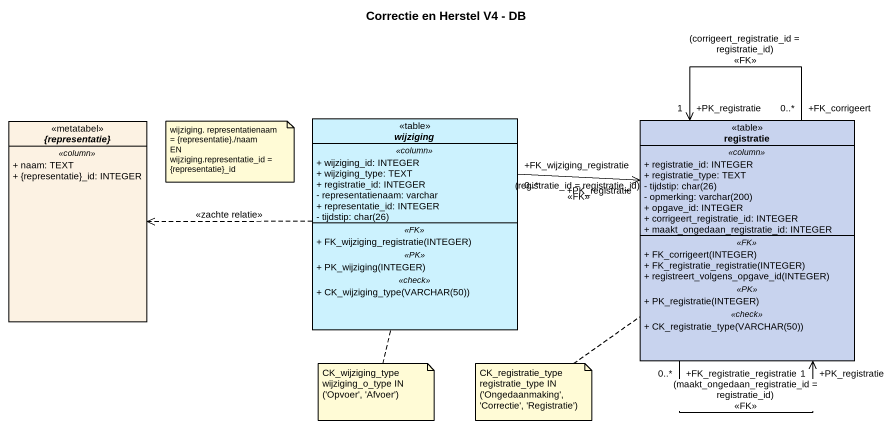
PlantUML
@startuml
title Correctie en Herstel V4 - DB
hide circle
hide empty members
skinparam classAttributeIconSize 0
abstract class "{representatie}" as representatie <<metatabel>> #FCF2E3 {
  .. <<column>> ..
  + naam: TEXT
  + {representatie}_id: INTEGER
}
abstract class wijziging <<table>> #CCF2FE {
  .. <<column>> ..
  + wijziging_id: INTEGER
  + wijziging_type: TEXT
  + registratie_id: INTEGER
  - representatienaam: varchar
  + representatie_id: INTEGER
  {field} - tijdstip: char(26)
  .. <<FK>> ..
  + FK_wijziging_registratie(INTEGER)
  .. <<PK>> ..
  + PK_wijziging(INTEGER)
  .. <<check>> ..
  + CK_wijziging_type(VARCHAR(50))
}
class registratie <<table>> #C8D3EE {
  .. <<column>> ..
  + registratie_id: INTEGER
  + registratie_type: TEXT
  {field} - tijdstip: char(26)
  {field} - opmerking: varchar(200)
  + opgave_id: INTEGER
  + corrigeert_registratie_id: INTEGER
  + maakt_ongedaan_registratie_id: INTEGER
  .. <<FK>> ..
  + FK_corrigeert(INTEGER)
  + FK_registratie_registratie(INTEGER)
  + registreert_volgens_opgave_id(INTEGER)
  .. <<PK>> ..
  + PK_registratie(INTEGER)
  .. <<check>> ..
  + CK_registratie_type(VARCHAR(50))
}
wijziging .left.> representatie : <<zachte relatie>>
wijziging "+FK_wijziging_registratie\n0..*" -right-> "+PK_registratie" registratie : (registratie_id = registratie_id)\n<<FK>>
registratie "+FK_corrigeert\n0..*" --> "+PK_registratie\n1" registratie : (corrigeert_registratie_id = registratie_id)\n<<FK>>
registratie "+FK_registratie_registratie\n0..*" --> "+PK_registratie\n1" registratie : (maakt_ongedaan_registratie_id = registratie_id)\n<<FK>>
note as N1
  wijziging. representatienaam = {representatie}./naam
  EN
  wijziging.representatie_id = {representatie}_id
end note
note bottom of wijziging
  CK_wijziging_type
  wijziging_o_type IN ('Opvoer', 'Afvoer')
end note
note bottom of registratie
  CK_registratie_type
  registratie_type IN ('Ongedaanmaking', 'Correctie', 'Registratie')
end note
@enduml
